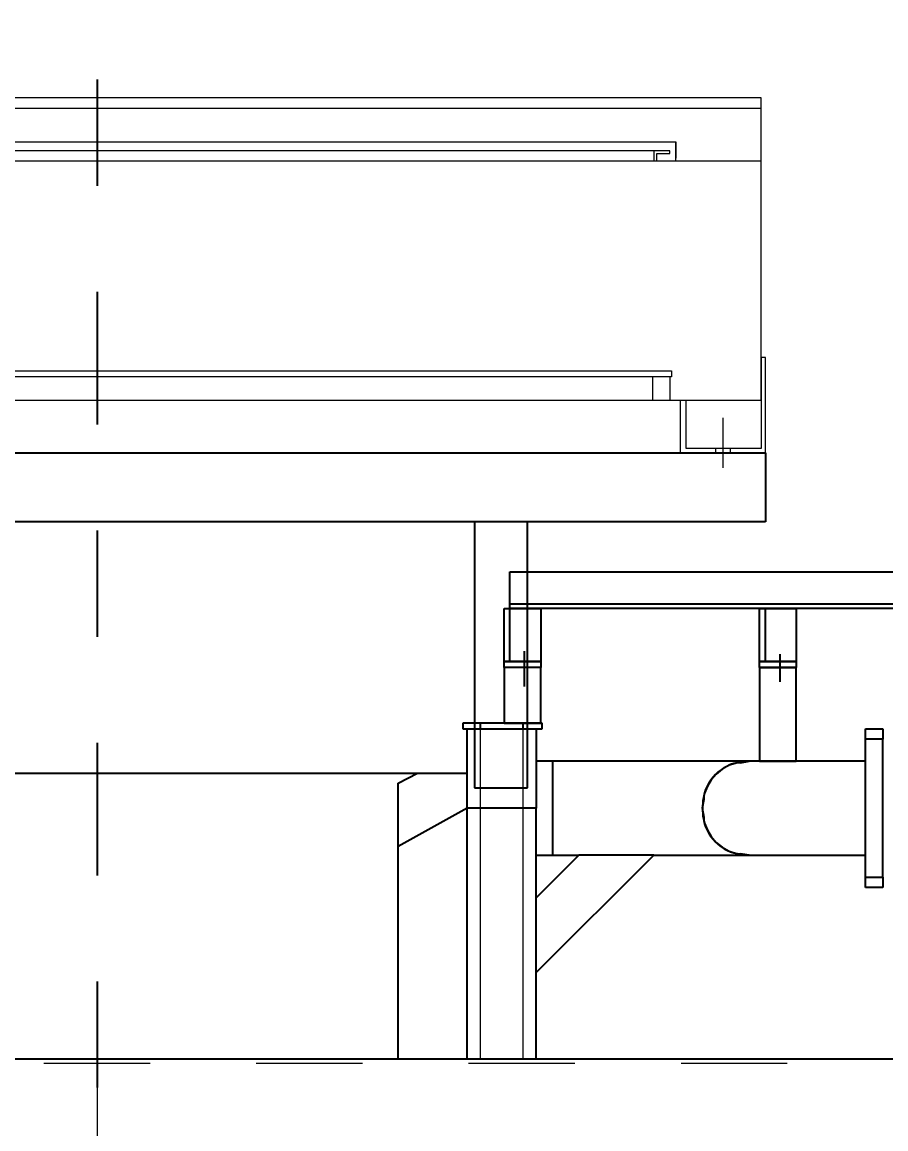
# Model space of a CAD drawing. Header units: metres. Extents: x 529524 to 529977, y 2674144 to 2674419.
# Drawn here: x 529757.593 to 529758.407, y 2674303.697 to 2674304.74 of the extents above; entities that cross this region are included whole.
import ezdxf

# ---------------------------------------------------------------- set-up
doc = ezdxf.new("R2010")
doc.units = ezdxf.units.M
doc.linetypes.add('CENTER', pattern=[2, 1.25, -0.25, 0.25, -0.25])
doc.linetypes.add('PDF_IMPORT', pattern=[1, 0.8, -0.2])
doc.layers.add('IDT', color=7, linetype='Continuous')
doc.layers.add('MMS Block Numbering', color=7, linetype='Continuous')
doc.styles.add('Adani Regular', font='Adani Regular.ttf')

# ---------------------------------------------------------------- blocks, each defined once
blk = doc.blocks.new('IDT')
at = {"layer": 'IDT', "color": 8, "linetype": 'CENTER', "ltscale": 0.1}
blk.add_line((15.8275, 7.4232), (15.8275, 16.5476), dxfattribs=at)
at = {"layer": 'IDT', "color": 0, "lineweight": 13}
for p, q in [((15.8275, 8.948), (15.8275, 9.8014)), ((15.4264, 8.9964), (15.4264, 8.7599)), ((15.4665, 8.9964), (15.4665, 8.7599)), ((15.4264, 8.7599), (15.4264, 8.6852)), ((15.4665, 8.7599), (15.4665, 8.6852))]:
    blk.add_line(p, q, dxfattribs=at)
at = {"layer": 'IDT', "color": 0, "linetype": 'PDF_IMPORT', "lineweight": 13, "ltscale": 0.014167}
blk.add_line((14.7777, 9.0005), (16.8441, 9.0005), dxfattribs=at)
at = {"layer": 'IDT', "color": 0, "lineweight": 25}
for p, q in [((14.7777, 8.9964), (16.8787, 8.9964)), ((15.414, 8.9964), (15.414, 8.7599)), ((15.479, 8.9964), (15.479, 8.7599)), ((15.544, 8.9964), (15.544, 8.7958)), ((15.414, 8.9148), (15.3033, 8.8041)), ((15.0875, 8.8249), (15.0875, 8.8345)), ((15.0875, 8.8345), (15.1041, 8.8345)), ((15.1041, 8.8345), (15.1041, 8.8249)), ((15.3739, 8.8041), (15.414, 8.8442)), ((15.1041, 8.8249), (15.0875, 8.8249)), ((15.0875, 8.8249), (15.0875, 8.6948)), ((15.1041, 8.8249), (15.1041, 8.6948)), ((15.2134, 8.8041), (15.1041, 8.8041)), ((15.3033, 8.8041), (15.2134, 8.8041)), ((15.2245, 8.8027), (15.2134, 8.8041)), ((15.2134, 8.8041), (15.2217, 8.8027)), ((15.3033, 8.8041), (15.3739, 8.8041)), ((15.3988, 8.8041), (15.3739, 8.8041)), ((15.414, 8.8041), (15.3988, 8.8041)), ((15.3988, 8.7156), (15.3988, 8.8041)), ((15.479, 8.7599), (15.544, 8.7958)), ((15.544, 8.7958), (15.544, 8.7363)), ((15.2577, 8.7599), (15.2563, 8.7682)), ((15.2563, 8.7516), (15.2577, 8.7599)), ((15.414, 8.6852), (15.414, 8.7599)), ((15.414, 8.7599), (15.4264, 8.7599)), ((15.4264, 8.7599), (15.4665, 8.7599)), ((15.4665, 8.7599), (15.479, 8.7599)), ((15.479, 8.7599), (15.479, 8.6852)), ((15.4721, 8.7405), (15.4223, 8.7405)), ((15.4223, 8.7405), (15.4223, 8.4901)), ((15.4721, 8.4901), (15.4721, 8.7405)), ((15.544, 8.7363), (15.526, 8.7267)), ((16.1775, 8.7267), (15.479, 8.7267)), ((15.1041, 8.7156), (15.2134, 8.7156)), ((15.2037, 8.7156), (15.1692, 8.7156)), ((15.1692, 8.7156), (15.1692, 8.6271)), ((15.2037, 8.6271), (15.2037, 8.7156)), ((15.2217, 8.717), (15.2134, 8.7156)), ((15.2134, 8.7156), (15.2245, 8.717)), ((15.2134, 8.7156), (15.3988, 8.7156)), ((15.3988, 8.7156), (15.414, 8.7156)), ((15.0875, 8.6852), (15.0875, 8.6948)), ((15.0875, 8.6948), (15.1041, 8.6948)), ((15.1041, 8.6948), (15.1041, 8.6852)), ((15.1041, 8.6852), (15.0875, 8.6852)), ((15.4264, 8.6852), (15.4084, 8.6852)), ((15.4084, 8.6852), (15.4084, 8.6796)), ((15.4084, 8.6796), (15.4264, 8.6796)), ((15.4444, 8.6796), (15.4098, 8.6796)), ((15.4098, 8.6796), (15.4098, 8.6271)), ((15.4665, 8.6852), (15.4264, 8.6852)), ((15.4264, 8.6852), (15.4264, 8.6796)), ((15.4264, 8.6796), (15.4665, 8.6796)), ((15.4444, 8.6271), (15.4444, 8.6796)), ((15.4665, 8.6852), (15.4665, 8.6796)), ((15.4831, 8.6852), (15.4665, 8.6852)), ((15.4665, 8.6796), (15.4831, 8.6796)), ((15.4831, 8.6796), (15.4831, 8.6852)), ((15.1844, 8.6409), (15.1844, 8.6146)), ((15.425, 8.6451), (15.425, 8.6119)), ((15.1692, 8.6271), (15.2037, 8.6271)), ((15.1692, 8.6215), (15.1692, 8.6271)), ((15.2037, 8.6271), (15.1692, 8.6271)), ((15.1692, 8.6271), (15.2037, 8.6271)), ((15.2037, 8.6271), (15.2037, 8.6215)), ((15.4098, 8.6271), (15.4444, 8.6271)), ((15.4098, 8.6215), (15.4098, 8.6271)), ((15.4098, 8.6271), (15.4444, 8.6271)), ((15.4444, 8.6271), (15.4444, 8.6215)), ((15.1692, 8.6215), (15.2037, 8.6215)), ((15.1692, 8.5717), (15.1692, 8.6215)), ((15.2037, 8.6215), (15.1692, 8.6215)), ((15.1982, 8.6215), (15.1982, 8.5717)), ((15.2037, 8.6215), (15.2037, 8.5717)), ((15.4098, 8.6215), (15.4444, 8.6215)), ((15.4098, 8.5717), (15.4098, 8.6215)), ((15.4444, 8.6215), (15.4098, 8.6215)), ((15.4389, 8.6215), (15.4389, 8.5717)), ((15.4444, 8.6215), (15.4444, 8.5717)), ((15.0198, 8.5676), (15.4389, 8.5676)), ((15.0239, 8.5717), (15.4389, 8.5717)), ((15.2037, 8.5717), (15.1692, 8.5717)), ((15.4444, 8.5717), (15.4098, 8.5717)), ((15.4389, 8.5717), (15.4389, 8.5372)), ((15.4389, 8.5372), (15.0502, 8.5372)), ((15.1982, 8.4901), (16.4582, 8.4901)), ((15.1982, 8.4251), (15.1982, 8.4901)), ((15.4223, 8.4901), (15.4721, 8.4901)), ((16.4582, 8.4251), (15.1982, 8.4251))]:
    blk.add_line(p, q, dxfattribs=at)
at = {"layer": 'IDT', "color": 0, "lineweight": 9}
for p, q in [((15.2383, 8.3919), (15.2383, 8.439)), ((15.2314, 8.421), (15.2314, 8.4251)), ((15.2452, 8.421), (15.2452, 8.4251)), ((15.2881, 8.3532), (15.2881, 8.3753)), ((15.3047, 8.3532), (15.3047, 8.3753)), ((15.2867, 8.3477), (15.2867, 8.3532)), ((15.2867, 8.3532), (16.432, 8.3532)), ((16.432, 8.3477), (15.2867, 8.3477)), ((16.4527, 8.1499), (15.2023, 8.1499)), ((15.2826, 8.1499), (15.2826, 8.1319)), ((15.2826, 8.1319), (15.2826, 8.1471)), ((15.3006, 8.1499), (15.3006, 8.143)), ((15.3033, 8.1402), (15.3033, 8.1499)), ((15.3006, 8.143), (15.2881, 8.143)), ((15.2881, 8.143), (15.2881, 8.1402)), ((15.2881, 8.1402), (16.4278, 8.1402)), ((16.4334, 8.1319), (15.2826, 8.1319))]:
    blk.add_line(p, q, dxfattribs=at)
at = {"layer": 'IDT', "color": 0, "lineweight": 15}
for p, q in [((15.2784, 8.4251), (15.1982, 8.4251)), ((15.1982, 8.4251), (15.1982, 8.3352)), ((15.2023, 8.3352), (15.2023, 8.421)), ((15.2023, 8.421), (15.2729, 8.421)), ((15.2729, 8.421), (15.2729, 8.3753)), ((15.2784, 8.3753), (15.2784, 8.4251)), ((16.4527, 8.3753), (15.2023, 8.3753)), ((15.2023, 8.3753), (15.2023, 8.0904)), ((15.1982, 8.3352), (15.2023, 8.3352)), ((16.4527, 8.1001), (15.2023, 8.1001)), ((15.2023, 8.0904), (16.4527, 8.0904))]:
    blk.add_line(p, q, dxfattribs=at)
at = {"layer": 'IDT', "color": 0, "lineweight": 25}
for points in [[(15.2563, 8.7682), (15.2563, 8.7847), (15.2382, 8.8027), (15.2217, 8.8027)], [(15.2245, 8.717), (15.2686, 8.7266), (15.2686, 8.7931), (15.2245, 8.8027)], [(15.2217, 8.717), (15.2382, 8.717), (15.2563, 8.735), (15.2563, 8.7516)]]:
    blk.add_open_spline(points, degree=3, dxfattribs=at)

msp = doc.modelspace()

# ---------------------------------------------------------------- block references
at = {"layer": 'IDT', "color": 8, "rotation": 180}
msp.add_blockref('IDT', (529773.4913, 2674312.7589), dxfattribs=at)

# ---------------------------------------------------------------- texts
at = {"layer": 'MMS Block Numbering', "insert": (529750.7273, 2674294.3004), "char_height": 7.5, "attachment_point": 5, "style": 'Adani Regular'}
msp.add_mtext_dynamic_manual_height_columns('A16d-\\PBL-14', width=41.53538, gutter_width=1, heights=[0], dxfattribs=at)

doc.saveas('drawing.dxf')
